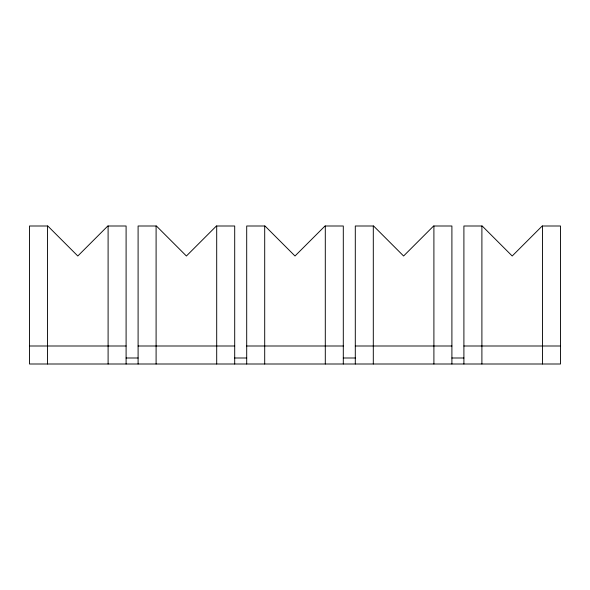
<?xml version="1.0" encoding="UTF-8"?>
<svg xmlns="http://www.w3.org/2000/svg" width="590" height="590" viewBox="0 0 590 590"><rect width="100%" height="100%" fill="white"/><g stroke="black" fill="none" stroke-linecap="round" stroke-linejoin="round"><path stroke-width="0.89" d="M29.5 345.998L126.098 345.998M138.097 345.998L234.702 345.998M246.701 345.998L343.299 345.998M355.298 345.998L451.903 345.998M463.902 345.998L560.5 345.998M126.098 357.997L138.097 357.997M234.702 357.997L246.701 357.997M343.299 357.997L355.298 357.997M451.903 357.997L463.902 357.997M542.498 226L542.498 364.001M481.897 226L481.897 364.001M463.902 364.001L463.902 226L482.2 226L512.201 256.001L542.203 226L560.5 226L560.5 364.001L29.5 364.001L29.5 226L47.797 226L77.799 256.001L107.8 226L126.098 226L126.098 364.001M451.903 364.001L451.903 226L433.598 226L403.597 256.001L373.603 226L355.298 226L355.298 364.001M433.901 226L433.901 364.001M373.3 226L373.3 364.001M343.299 364.001L343.299 226L325.002 226L295 256.001L264.999 226L246.701 226L246.701 364.001M325.296 226L325.296 364.001M264.704 226L264.704 364.001M234.702 364.001L234.702 226L216.397 226L186.403 256.001L156.402 226L138.097 226L138.097 364.001M216.7 226L216.7 364.001M156.099 226L156.099 364.001M108.103 226L108.103 364.001M47.502 226L47.502 364.001"/></g></svg>
